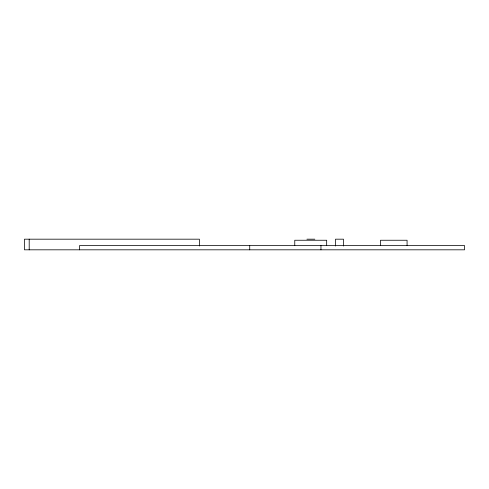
<?xml version="1.0" encoding="UTF-8"?>
<svg xmlns="http://www.w3.org/2000/svg" width="489" height="489" viewBox="0 0 489 489"><rect width="100%" height="100%" fill="white"/><g stroke="black" fill="none" stroke-linecap="round" stroke-linejoin="round"><path stroke-width="0.73" d="M306.909 239.182L314.843 239.182M407.074 245.564L407.074 240.246L380.485 240.246L380.485 245.564M343.492 246.022L343.492 239.182L335.515 239.182L335.515 246.022M326.67 245.564L326.67 240.246L294.763 240.246L294.763 245.564M320.961 245.564L320.961 249.818M249.726 245.564L249.726 249.818M199.384 246.022L199.384 239.182L24.45 239.182L24.45 249.818L464.55 249.818L464.55 245.564L79.548 245.564L79.548 249.818M29.199 239.182L29.199 249.818"/></g></svg>
